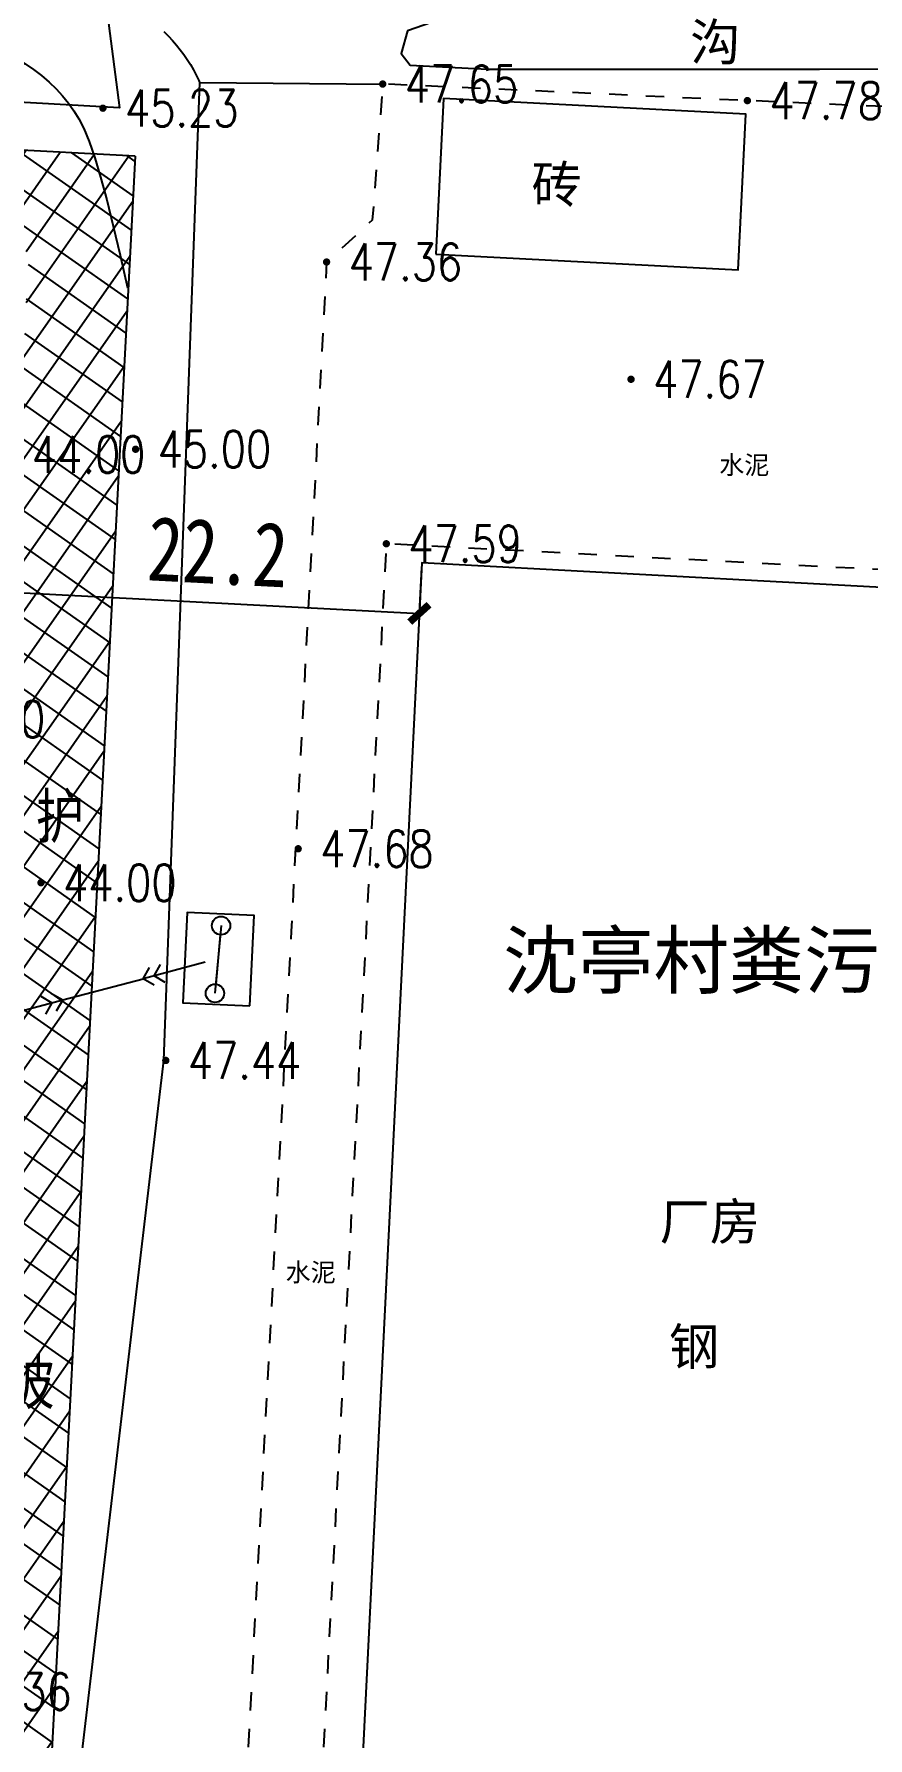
# Model space of a CAD drawing. Extents: x 39624947 to 39626627, y 3418539 to 3418836.
# Drawn here: x 39625535.3 to 39625580.7, y 3418631.4 to 3418724.1 of the extents above; entities that cross this region are included whole.
import ezdxf
from ezdxf.enums import TextEntityAlignment as Align

# ---------------------------------------------------------------- set-up
doc = ezdxf.new("R2010")
doc.units = 0
doc.linetypes.add('DOTE', pattern=[2.42, 2, -0.2, 0.02, -0.2])
doc.linetypes.add('X6', pattern=[2, 1, -1])
doc.layers.get('0').update_dxf_attribs({"linetype": 'CONTINUOUS'})
for name, color, linetype in [('assist', 7, 'CONTINUOUS'), ('DLSS', 4, 'CONTINUOUS'), ('GCD', 7, 'CONTINUOUS'), ('JMD', 6, 'CONTINUOUS'), ('PUB_DIM', 3, 'CONTINUOUS'), ('PUB_WALL', 9, 'CONTINUOUS'), ('TK', 7, 'CONTINUOUS'), ('ZJ', 7, 'CONTINUOUS'), ('！用地红线', 1, 'CONTINUOUS')]:
    doc.layers.add(name, color=color, linetype=linetype)
doc.styles.add('-宋体', font='', dxfattribs={"width": 0.8})
doc.styles.add('-宋体_T3', font='', dxfattribs={"width": 0.8})
doc.styles.add('HZ', font='rs.shx', dxfattribs={"width": 0.8, "bigfont": 'hztxt.shx'})
doc.styles.add('等线体', font='simhei.ttf')
doc.styles.get('-宋体').set_extended_font_data('SimSun')
doc.styles.get('-宋体_T3').set_extended_font_data('SimSun')
doc.linetypes.add('444', pattern='A,4.5,[145,AAA.SHX,S=1,R=0,X=0,Y=1],4.5,-0.5,[146,AAA.SHX,S=1,R=0,X=0,Y=0],-0.5', length=10)
doc.dimstyles.new('_TCH_ARCH_M_M&&1', dxfattribs={"dimtxt": 3.5, "dimasz": 1, "dimexe": 2.5, "dimexo": 3, "dimgap": 1, "dimtad": 1, "dimdec": 1, "dimzin": 0, "dimdsep": 46, "dimtxsty": '-宋体_T3', "dimblk": 'ARCHTICK', "dimcen": 0.09, "dimclrt": 7, "dimazin": 2, "dimtfac": 1, "dimtdec": 1, "dimtix": 1, "dimtmove": 2, "dimatfit": 3, "dimfxl": 0, "dimtolj": 1, "dimtzin": 0, "dimarcsym": 0})

# ---------------------------------------------------------------- blocks, each defined once
blk = doc.blocks.new('GC200')
at = {"linetype": 'Continuous', "const_width": 0.2, "flags": 128}
blk.add_lwpolyline([(-0.1, 0, 1), (0.1, 0, 1)], format="xyb", close=True, dxfattribs=at)
blk = doc.blocks.new('GC013A')
at = {"linetype": 'Continuous'}
blk.add_line((0.5, 0), (4, 0), dxfattribs=at)
at = {"linetype": 'Continuous', "flags": 128}
for points in [[(2.884, 0.5), (3.384, 0), (2.884, -0.5)], [(3.5, 0.5), (4, 0), (3.5, -0.5)]]:
    blk.add_lwpolyline(points, dxfattribs=at)
blk = doc.blocks.new('GC170')
at = {"linetype": 'Continuous'}
blk.add_circle((0, 0), 0.5, dxfattribs=at)
blk = doc.blocks.new('111133333777777')
at = {"layer": 'GCD', "linetype": 'Continuous'}
blk.add_lwpolyline([(39623353.772, 3418717.391), (39623334.155, 3418717.254), (39623331.952, 3418716.497), (39623331.608, 3418715.259), (39623332.102, 3418714.634), (39623336.307, 3418714.413), (39623354.364, 3418714.413), (39623365.131, 3418714.433), (39623366.639, 3418714.533), (39623367.09, 3418715.499), (39623366.349, 3418716.111), (39623365.253, 3418717.013), (39623363.577, 3418717.077)], close=True, dxfattribs=at)
at = {"layer": 'PUB_WALL', "color": 252, "ltscale": 0.01}
blk.add_line((39623313.215, 3418663.793), (39623317.576, 3418664.946), dxfattribs=at)
for points in [[(39623308.709, 3418716.483), (39623309.064, 3418716.195), (39623309.441, 3418715.904), (39623309.84, 3418715.61), (39623310.26, 3418715.312), (39623310.701, 3418715.011), (39623311.164, 3418714.707), (39623311.624, 3418714.393), (39623312.057, 3418714.062), (39623312.463, 3418713.714), (39623312.842, 3418713.349), (39623313.195, 3418712.967), (39623313.521, 3418712.568), (39623313.819, 3418712.152), (39623314.091, 3418711.719), (39623314.359, 3418711.188), (39623314.644, 3418710.481), (39623314.946, 3418709.598), (39623315.266, 3418708.537), (39623315.604, 3418707.3), (39623315.959, 3418705.885), (39623316.332, 3418704.294), (39623316.723, 3418702.526)], [(39623318.714, 3418716.466), (39623318.95, 3418716.217), (39623319.176, 3418715.972), (39623319.393, 3418715.725), (39623319.598, 3418715.471), (39623319.793, 3418715.209), (39623319.978, 3418714.94), (39623320.151, 3418714.664), (39623320.315, 3418714.38), (39623320.467, 3418714.089), (39623320.609, 3418713.791), (39623320.669, 3418713.657)], [(39623321.814, 3418667.839), (39623321.486, 3418664.155)], [(39623321.77, 3418667.341), (39623321.53, 3418664.653)]]:
    blk.add_lwpolyline(points, dxfattribs=at)
at = {"layer": 'PUB_WALL', "color": 252, "ltscale": 0.01, "elevation": 51.487}
blk.add_lwpolyline([(39623246.286, 3418734.511), (39623255.823, 3418733.109), (39623273.256, 3418732.467), (39623285.078, 3418733.4), (39623298.312, 3418733.588), (39623313.5, 3418733.806), (39623316.288, 3418712.32), (39623240.864, 3418716.557)], dxfattribs=at)
at = {"layer": 'PUB_WALL', "color": 252, "ltscale": 0.01, "elevation": 47.274}
blk.add_lwpolyline([(39623323.389, 3418663.473), (39623323.615, 3418668.387), (39623319.966, 3418668.555), (39623319.74, 3418663.641)], close=True, dxfattribs=at)
at = {"layer": 'GCD', "linetype": 'Continuous'}
ref = blk.add_blockref('GC200', (39623350.436, 3418712.704, 47.777), dxfattribs=at)
ref.add_attrib('height', '47.78', dxfattribs={"linetype": 'Continuous', "height": 2, "style": 'HZ', "width": 0.8}).set_placement((39623351.636, 3418712.704, 47.777), align=Align.MIDDLE_LEFT)
ref = blk.add_blockref('GC200', (39623344.11, 3418697.549, 47.671), dxfattribs=at)
ref.add_attrib('height', '47.67', dxfattribs={"color": 252, "linetype": 'Continuous', "height": 2, "style": 'HZ', "width": 0.8}).set_placement((39623345.31, 3418697.549, 47.671), align=Align.MIDDLE_LEFT)
at = {"layer": 'PUB_WALL', "color": 252, "ltscale": 0.01}
ref = blk.add_blockref('GC200', (39623330.606, 3418713.606, 47.653), dxfattribs=at)
ref.add_attrib('height', '47.65', dxfattribs={"layer": 'GCD', "color": 252, "linetype": 'Continuous', "height": 2, "style": 'HZ', "width": 0.8}).set_placement((39623331.806, 3418713.606, 47.653), align=Align.MIDDLE_LEFT)
ref = blk.add_blockref('GC200', (39623315.394, 3418712.292, 45.23), dxfattribs=at)
ref.add_attrib('height', '45.23', dxfattribs={"layer": 'GCD', "color": 252, "linetype": 'Continuous', "height": 2, "style": 'HZ', "width": 0.8}).set_placement((39623316.594, 3418712.292, 45.23), align=Align.MIDDLE_LEFT)
ref = blk.add_blockref('GC200', (39623327.554, 3418703.926, 47.358), dxfattribs=at)
ref.add_attrib('height', '47.36', dxfattribs={"layer": 'GCD', "color": 252, "linetype": 'Continuous', "height": 2, "style": 'HZ', "width": 0.8}).set_placement((39623328.754, 3418703.926, 47.358), align=Align.MIDDLE_LEFT)
ref = blk.add_blockref('GC200', (39623310.329, 3418693.46, 44), dxfattribs=at)
ref.add_attrib('height', '44.00', dxfattribs={"layer": 'GCD', "color": 252, "linetype": 'Continuous', "height": 2, "style": 'HZ', "width": 0.8}).set_placement((39623311.529, 3418693.46, 44), align=Align.MIDDLE_LEFT)
ref = blk.add_blockref('GC200', (39623317.169, 3418693.743, 45), dxfattribs=at)
ref.add_attrib('height', '45.00', dxfattribs={"layer": 'GCD', "color": 252, "linetype": 'Continuous', "height": 2, "style": 'HZ', "width": 0.8}).set_placement((39623318.369, 3418693.743, 45), align=Align.MIDDLE_LEFT)
ref = blk.add_blockref('GC200', (39623330.802, 3418688.603, 47.592), dxfattribs=at)
ref.add_attrib('height', '47.59', dxfattribs={"layer": 'GCD', "color": 252, "linetype": 'Continuous', "height": 2, "style": 'HZ', "width": 0.8}).set_placement((39623332.002, 3418688.603, 47.592), align=Align.MIDDLE_LEFT)
ref = blk.add_blockref('GC200', (39623304.885, 3418679.068, 43), dxfattribs=at)
ref.add_attrib('height', '43.00', dxfattribs={"layer": 'GCD', "color": 252, "linetype": 'Continuous', "height": 2, "style": 'HZ', "width": 0.8}).set_placement((39623306.085, 3418679.068, 43), align=Align.MIDDLE_LEFT)
ref = blk.add_blockref('GC200', (39623326.01, 3418672.016, 47.68), dxfattribs=at)
ref.add_attrib('height', '47.68', dxfattribs={"layer": 'GCD', "color": 252, "linetype": 'Continuous', "height": 2, "style": 'HZ', "width": 0.8}).set_placement((39623327.21, 3418672.016, 47.68), align=Align.MIDDLE_LEFT)
ref = blk.add_blockref('GC200', (39623312.028, 3418670.168, 44), dxfattribs=at)
ref.add_attrib('height', '44.00', dxfattribs={"layer": 'GCD', "color": 252, "linetype": 'Continuous', "height": 2, "style": 'HZ', "width": 0.8}).set_placement((39623313.228, 3418670.168, 44), align=Align.MIDDLE_LEFT)
for p in [(39623321.814, 3418667.839), (39623321.486, 3418664.155)]:
    blk.add_blockref('GC170', p, dxfattribs=at)
for p, rotation in [((39623321.443, 3418665.969), 194.8089961341515), ((39623309.348, 3418662.771), 14.80899613415149)]:
    blk.add_blockref('GC013A', p, dxfattribs=dict(at, rotation=rotation))
ref = blk.add_blockref('GC200', (39623318.813, 3418660.505, 47.442), dxfattribs=at)
ref.add_attrib('height', '47.44', dxfattribs={"layer": 'GCD', "color": 252, "linetype": 'Continuous', "height": 2, "style": 'HZ', "width": 0.8}).set_placement((39623320.013, 3418660.505, 47.442), align=Align.MIDDLE_LEFT)
ref = blk.add_blockref('GC200', (39623306.325, 3418626.176, 44.359), dxfattribs=at)
ref.add_attrib('height', '44.36', dxfattribs={"layer": 'GCD', "color": 252, "linetype": 'Continuous', "height": 2, "style": 'HZ', "width": 0.8}).set_placement((39623307.525, 3418626.176, 44.359), align=Align.MIDDLE_LEFT)
at = {"layer": 'GCD', "linetype": 'Continuous', "style": '等线体'}
blk.add_text('沟', height=2, dxfattribs=at).set_placement((39623348.692, 3418715.925), align=Align.MIDDLE)
blk = doc.blocks.new('_ArchTick')
at = {"color": 0, "linetype": 'ByBlock', "const_width": 0.4}
blk.add_lwpolyline([(-0.5, -0.5), (0.5, 0.5)], dxfattribs=at)

msp = doc.modelspace()

# ---------------------------------------------------------------- hatches: boundary and pattern name
at = {"layer": '！用地红线', "linetype": 'DOTE'}
h = msp.add_hatch(dxfattribs=at)
h.set_pattern_fill('ANSI37', color=54, angle=10, style=0)
h.set_pattern_definition([(55, (1608.1375, 7.7759), (-1.30040387031, 0.91055259271), []), (145, (1608.1375, 7.7759), (-0.91055259271, -1.30040387031), [])])
h.paths.add_polyline_path([(39625540.837, 3418717.464), (39625461.445, 3418721.606), (39625461.159, 3418716.113), (39625535.058, 3418712.258), (39625530.546, 3418625.775), (39625474.622, 3418628.693), (39625474.336, 3418623.222), (39625535.753, 3418620.018)])
h.paths.add_polyline_path([(39625510.686, 3418622.091), (39625510.891, 3418626.036), (39625508.644, 3418626.153), (39625508.439, 3418622.208)], flags=24)
h.paths.add_polyline_path([(39625490.915, 3418714.316), (39625500.667, 3418714.316), (39625500.667, 3418718.996), (39625490.915, 3418718.996)], flags=25)
h.paths.add_polyline_path([(39625533.061, 3418648.467), (39625537.352, 3418648.467), (39625537.352, 3418653.147), (39625533.061, 3418653.147)], flags=24)
h.paths.add_polyline_path([(39625534.675, 3418679.267), (39625538.952, 3418679.267), (39625538.952, 3418683.907), (39625534.675, 3418683.907)], flags=24)
h.paths.add_polyline_path([(39625497.989, 3418621.578), (39625506.376, 3418621.578), (39625506.376, 3418626.258), (39625497.989, 3418626.258)], flags=25)

# ---------------------------------------------------------------- linework, layer by layer
at = {"linetype": 'Continuous'}
for q in [(39625461.445, 3418721.606), (39625535.753, 3418620.018)]:
    msp.add_line((39625540.837, 3418717.464), q, dxfattribs=at)
at = {"layer": 'assist', "linetype": 'Continuous', "flags": 128}
msp.add_lwpolyline([(39625545.512, 3418675.615), (39625545.183, 3418671.931)], dxfattribs=at)
at = {"layer": 'DLSS', "color": 253, "linetype": 'Continuous', "elevation": 47.653}
msp.add_lwpolyline([(39625546.026, 3418614.526), (39625542.332, 3418614.695), (39625538.112, 3418618.018), (39625537.288, 3418625.005), (39625542.411, 3418668.281), (39625544.353, 3418721.469), (39625554.304, 3418721.382)], dxfattribs=at)
at = {"layer": 'DLSS', "linetype": 'X6', "elevation": 51.487, "flags": 128}
msp.add_lwpolyline([(39625572.347, 3418595.689), (39625571.514, 3418596.852), (39625570.918, 3418601.716), (39625572.261, 3418605.279), (39625578.584, 3418612.75), (39625590.705, 3418612.277), (39625596.154, 3418719.515), (39625574.134, 3418720.48), (39625554.304, 3418721.382), (39625553.739, 3418713.978), (39625551.252, 3418711.702), (39625549.327, 3418675.313), (39625546.129, 3418614.604), (39625565.489, 3418613.511), (39625567.319, 3418610.425), (39625567.163, 3418599.922), (39625567.1, 3418591.693)], dxfattribs=at)
at = {"layer": 'DLSS', "linetype": 'X6', "flags": 128}
msp.add_lwpolyline([(39625590.822, 3418693.363), (39625590.809, 3418694.475), (39625554.5, 3418696.379), (39625550.576, 3418621.173), (39625552.87, 3418619.125), (39625584.112, 3418617.612), (39625586.854, 3418618.244), (39625590.822, 3418693.363)], dxfattribs=at)
at = {"layer": 'JMD', "linetype": 'Continuous', "flags": 128}
for points in [[(39625557.199, 3418712.126), (39625573.631, 3418711.274), (39625574.051, 3418719.737), (39625557.619, 3418720.589)], [(39625585.267, 3418620.413), (39625588.886, 3418693.594), (39625556.427, 3418695.339), (39625552.808, 3418622.158)]]:
    msp.add_lwpolyline(points, close=True, dxfattribs=at)
at = {"layer": 'JMD', "linetype": '444', "elevation": 47.274, "flags": 128}
msp.add_lwpolyline([(39625547.087, 3418671.249), (39625547.313, 3418676.163), (39625543.664, 3418676.331), (39625543.438, 3418671.417)], close=True, dxfattribs=at)

# ---------------------------------------------------------------- block references
at = {"linetype": 'Continuous'}
msp.add_blockref('111133333777777', (2223.698, 7.776), dxfattribs=at)

# ---------------------------------------------------------------- texts
at = {"layer": 'JMD', "linetype": 'Continuous', "style": '等线体'}
for s, height, p in [('砖', 2, (39625565.125, 3418715.931)), ('沈亭村粪污厂', 3, (39625585.399, 3418673.727)), ('厂房', 2, (39625574.818, 3418659.519)), ('钢', 2, (39625572.6, 3418652.719))]:
    msp.add_text(s, height=height, dxfattribs=at).set_placement(p, align=Align.MIDDLE_RIGHT)
at = {"layer": 'TK', "color": 7, "linetype": 'Continuous', "style": '-宋体', "width": 0.8}
for s, p in [('护', (39625535.448, 3418680.373)), ('坡', (39625533.841, 3418649.58))]:
    msp.add_text(s, height=2.4, dxfattribs=at).set_placement(p)
at = {"layer": 'ZJ', "linetype": 'Continuous', "style": '等线体'}
for p in [(39625573.965, 3418700.683), (39625550.388, 3418656.776)]:
    msp.add_text('水泥', height=1, dxfattribs=at).set_placement(p, align=Align.MIDDLE)

# ---------------------------------------------------------------- dimensions: what is measured, and where the dimension line sits
at = {"layer": 'PUB_DIM', "linetype": 'Continuous'}
msp.add_aligned_dim(p1=(39625533.92, 3418690.442), p2=(39625556.127, 3418689.283), distance=3.316, dimstyle='_TCH_ARCH_M_M&&1', dxfattribs=at).render()

doc.saveas('drawing.dxf')
